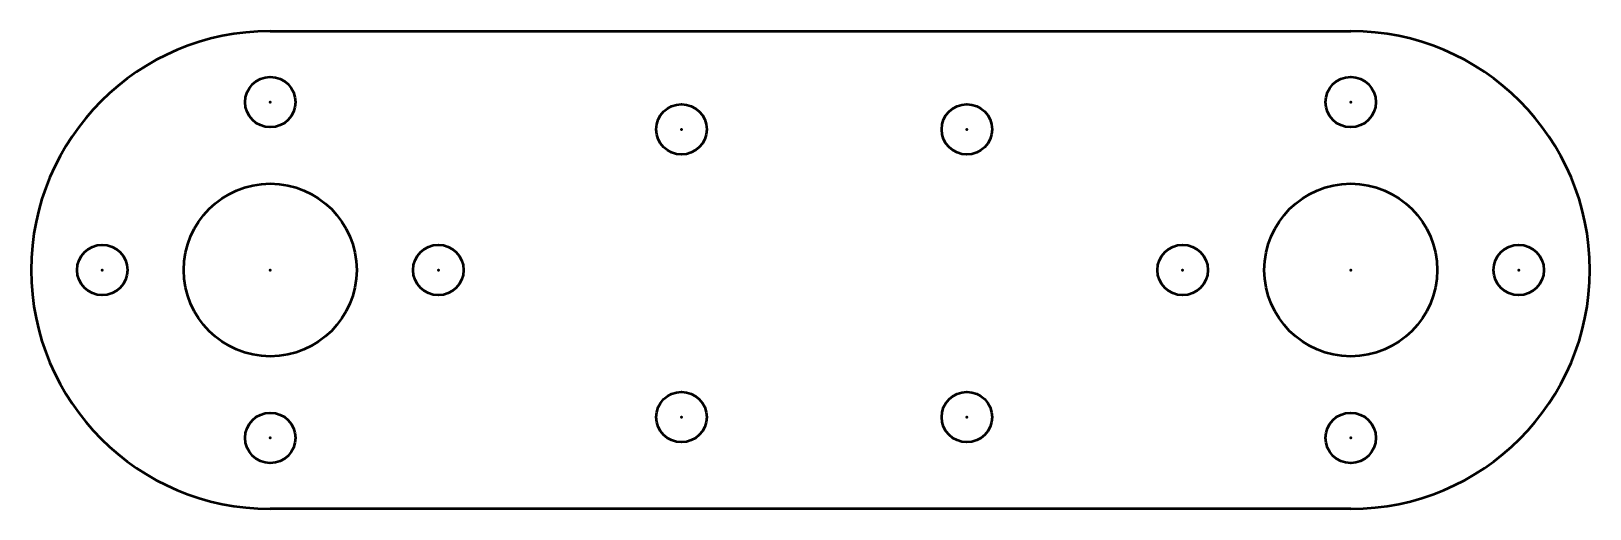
# Model space of a CAD drawing. Header units: millimetres. Extents: x -10 to 55, y 0 to 19.9.
import ezdxf

# ---------------------------------------------------------------- set-up
doc = ezdxf.new("R2010")
doc.units = ezdxf.units.MM
for name, color, linetype, lineweight in [('IV_ARC_CENTERS', 7, 'Continuous', 50), ('IV_INTERIOR_PROFILES', 7, 'Continuous', 50), ('IV_OUTER_PROFILE', 7, 'Continuous', 50)]:
    doc.layers.add(name, color=color, linetype=linetype, lineweight=lineweight)

msp = doc.modelspace()

# ---------------------------------------------------------------- linework, layer by layer
at = {"layer": 'IV_ARC_CENTERS'}
for p in [(0, 16.96), (45, 16.96), (17.126, 15.825), (29.014, 15.825), (-7, 9.96), (0, 9.96), (0, 9.96), (7, 9.96), (38, 9.96), (45, 9.96), (45, 9.96), (52, 9.96), (17.126, 3.825), (29.014, 3.825), (0, 2.96), (45, 2.96)]:
    msp.add_point(p, dxfattribs=at)
at = {"layer": 'IV_INTERIOR_PROFILES'}
for centre, radius in [((0, 16.96), 1.05), ((45, 16.96), 1.05), ((17.126, 15.825), 1.05), ((29.014, 15.825), 1.05), ((0, 9.96), 3.6), ((45, 9.96), 3.6), ((-7, 9.96), 1.05), ((7, 9.96), 1.05), ((38, 9.96), 1.05), ((52, 9.96), 1.05), ((17.126, 3.825), 1.05), ((29.014, 3.825), 1.05), ((0, 2.96), 1.05), ((45, 2.96), 1.05)]:
    msp.add_circle(centre, radius, dxfattribs=at)
at = {"layer": 'IV_OUTER_PROFILE'}
for p, q in [((0, 19.92), (45, 19.92)), ((45, 0), (0, 0))]:
    msp.add_line(p, q, dxfattribs=at)
for centre, start, end in [((0, 9.96), 90, 270), ((45, 9.96), 270, 90)]:
    msp.add_arc(centre, 9.96, start, end, dxfattribs=at)

doc.saveas('drawing.dxf')
